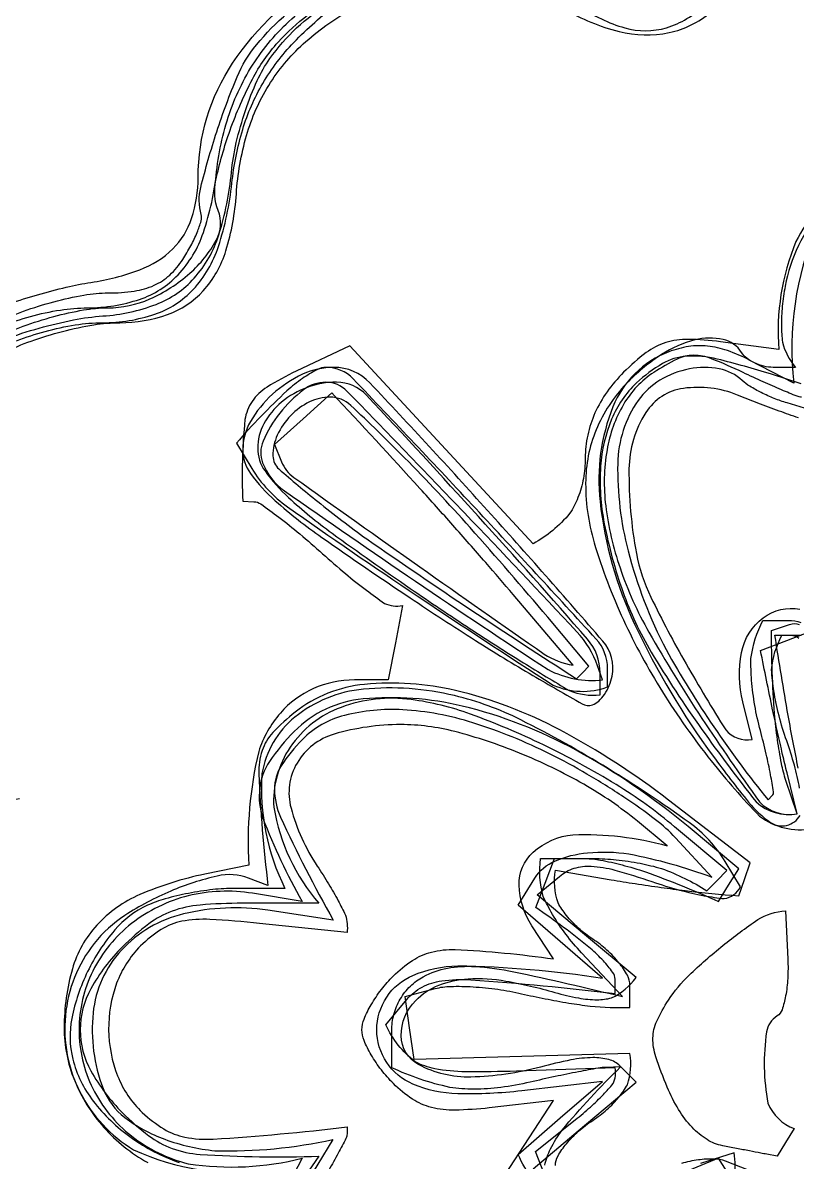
# Model space of a CAD drawing. Extents: x 0 to 564, y 0 to 802.
# Drawn here: x 103.2 to 155.2, y 464.6 to 541.1 of the extents above; entities that cross this region are included whole.
import ezdxf

# ---------------------------------------------------------------- set-up
doc = ezdxf.new("R2010")
doc.units = 0

msp = doc.modelspace()

# ---------------------------------------------------------------- linework, layer by layer
at = {"color": 250}
for points in [[(102.332336, 522.286913, -0.012276), (104.219043, 522.881165, -0.012254), (106.145192, 523.38547, -0.020061), (107.801094, 523.706421, 0.050833), (111.075779, 524.552842, 0.105716), (113.292524, 525.958641, 0.120712), (114.562312, 528.007968, 0.078776), (115, 530.768799, -0.147859), (117.315683, 538.428302, -0.11697), (123.673193, 544.359627, -0.11433)], [(155.321265, 514.598798, -0.003402), (154.033724, 515.063416, -0.003395), (152.60239, 515.602019, -0.003743), (151.224564, 516.143066, 0.130777), (147.597204, 516.586355, 0.219623), (145.062613, 514.958706, 0.139997), (143.938292, 511.18244, 0.049199), (144.435196, 505.493744, 0.067133), (145.404852, 502.562897, 0.016574), (147.779732, 498.075066, 0.009555), (150.431902, 493.640257, 0.258731), (152.216812, 493), (151.584213, 495.520508), (151.584213, 495.520508), (151.584213, 495.520508, -0.109882), (151.494384, 498.844279, -0.185341), (152.952562, 501.178455, -0.212032), (155.42109, 501.751263, -0.137277)], [(135.600739, 463.74173), (137.238358, 466.241028), (138.875977, 468.740356), (134.554871, 468.253296), (134.554871, 468.253296, -0.023104), (132.252522, 468.101025, -0.067046), (130.670551, 468.282238, -0.083405), (129.394253, 468.843598, -0.051197), (128.116882, 469.883118, -0.03192), (127.306772, 470.803832, -0.032071), (126.621835, 471.818783, -0.033827), (126.144123, 472.778405, -0.098887), (126, 473.5, -0.098887), (126.144123, 474.221595, -0.033827), (126.621835, 475.181217, -0.032071), (127.306772, 476.196168, -0.03192), (128.116882, 477.116882, -0.051197), (129.394253, 478.156402, -0.083405), (130.670551, 478.717762, -0.067046), (132.252522, 478.898975, -0.023104), (138.875977, 478.259644), (137.415298, 480.488922), (137.415298, 480.488922, -0.138775), (136.558738, 483.216823, -0.219892), (137.505817, 485.429478, -0.160538), (140.174581, 486.60565, -0.076146), (146.5, 485.863739), (144.5, 487.511627), (144.5, 487.511627, 0.043053), (140.903757, 489.988468, 0.032391), (136.582298, 492.088295, 0.03315), (132.237335, 493.534314, 0.063836), (128.604675, 494, 0.071257), (124.138741, 493.360297, 0.190568), (121.645967, 491.420979, 0.202118), (121.237675, 488.395623, 0.080231), (123, 484.5, -0.01027), (123.761374, 483.297427, -0.013399), (124.405127, 482.165443, -0.011001), (124.892093, 481.202699, -0.109767), (125, 480.03067), (119.128975, 480.644318), (119.128975, 480.644318, 0.012339), (115.787935, 480.910374, 0.060571), (113.902738, 480.785381, 0.094274), (112.520066, 480.240819, 0.055612), (111.128975, 479.128967, 0.108696), (109.525445, 476.62094, 0.091034), (108.987704, 473.502293, 0.091211), (109.592888, 470.401323, 0.109706), (111.25, 467.94339, 0.052913), (112.695663, 466.836739, 0.089166), (114.11565, 466.286377, 0.059853), (116.009291, 466.149167, 0.013336), (125, 466.96933), (125, 466.50885), (125, 466.50885, -0.118285), (124.92752, 466.206761, -0.004982), (124.413599, 465.221817, -0.008346), (123.768562, 464.062047, -0.005815)]]:
    msp.add_lwpolyline(points, format="xyb", dxfattribs=at)
at = {"color": 8}
for points in [[(101.5, 521, -0.03063), (103.261323, 521.76601, -0.021857), (105.312763, 522.412491, -0.022174), (107.330442, 522.857831, -0.043251), (108.970894, 523, 0.035666), (110.71256, 523.124394, 0.070169), (112.043116, 523.51091, 0.080808), (113.091588, 524.203976, 0.063122), (113.971512, 525.25, 0.020838), (114.511507, 526.168223, 0.025766), (114.932715, 527.066597, 0.025579), (115.202211, 527.838855, 0.141346), (115.203857, 528.274597, -0.131411), (115.175325, 530.090072, -0.017304), (116.250284, 533.825356, -0.020322), (117.621113, 537.518079, -0.072639), (118.915215, 539.671509, -0.09256), (123.445245, 543.48744, -0.079172)], [(156.605988, 514.990295), (154.552994, 515.607544), (154.552994, 515.607544, -0.023338), (153.697318, 515.908995, -0.019792), (152.824001, 516.304207, -0.020257), (152.056566, 516.728508, -0.051531), (151.550003, 517.112427, 0.141887), (150.000248, 517.898777, 0.094347), (147.994638, 517.89782, 0.088653), (146.017629, 517.141321, 0.104754), (144.556702, 515.777466, 0.149681), (143.17987, 511.535696, 0.067678), (143.877527, 505.673241, 0.05652), (146.425538, 499.035431, 0.043067), (153.2789, 488.945557), (153.564896, 489.231567), (153.564896, 489.231567, 0.239957), (153.644415, 489.476151, 0.006342), (153.446356, 490.634457, 0.011965), (153.157255, 492.018185, 0.007736), (152.75972, 493.605713), (152.75972, 493.605713, -0.02215), (152.388738, 495.292098, -0.023214), (152.175415, 496.978542, -0.023672), (152.128409, 498.443757, -0.088011), (152.937225, 501), (154.65416, 501), (154.65416, 501, -0.088931), (155.470179, 500.853704, -0.033796)], [(138.940906, 462.176273, -0.153374), (136.5, 465.121185), (139.326355, 467.578308), (142.15271, 470.035431), (136.733383, 469.398499), (136.733383, 469.398499, -0.035614), (132.433455, 469.201428, -0.093624), (129.428299, 469.848564, -0.147232), (127.662324, 471.309566, -0.147879), (127, 473.5, -0.147879), (127.662324, 475.690434, -0.147232), (129.428299, 477.151436, -0.093624), (132.433455, 477.798572, -0.035614), (142.15271, 476.964569), (139.326355, 479.421692), (136.5, 481.878815), (137.623749, 483.689423), (137.623749, 483.689423, -0.154963), (138.964052, 484.83645, -0.076586), (141.158922, 485.391045, -0.061375), (143.936209, 485.313336, -0.042314), (149.5, 483.751587), (147.059647, 486.392853), (147.059647, 486.392853, 0.043815), (145.718449, 487.610966, 0.015078), (143.582651, 489.134495, 0.014852), (141.114296, 490.681207, 0.016664), (138.649933, 492.017059, 0.039145), (133.454775, 494.123243, 0.062067), (128.73925, 494.995651, 0.078105), (124.826905, 494.615238, 0.133935), (122, 493, 0.054798), (120.576166, 491.224474, 0.143719), (120.127717, 489.670467, 0.102027), (120.524989, 487.78711, 0.020194), (124.075645, 480.866119), (119.66954, 481.526855), (119.66954, 481.526855, 0.096067), (114.016947, 481.285367, 0.149007), (109.835794, 478.835114, 0.161856), (107.945407, 474.646529, 0.117899), (108.621178, 469.5448, 0.140398), (110.080159, 467.60708, 0.073337), (112.753531, 466.146492, 0.064716), (116.128035, 465.376383, 0.061067), (124.04966, 466.130005), (122.028564, 462.815002)]]:
    msp.add_lwpolyline(points, format="xyb", dxfattribs=at)
at = {"color": 9}
for points in [[(101.5, 520, -0.030327), (103.258367, 520.765987, -0.021812), (105.300635, 521.412491, -0.022142), (107.30519, 521.857984, -0.04363), (108.929604, 522, 0.10443), (111.747385, 522.595014, 0.076791), (114.443118, 524.320969, 0.08713), (116.211211, 526.533532, 0.220155), (116.345879, 528.541016, -0.145684), (116.189647, 530.564081, -0.032509), (117.14845, 533.933189, -0.034485), (118.643409, 537.361582, -0.064216), (120.373169, 539.844971, -0.091847), (124.664979, 543.114239, -0.077819)], [(155.5, 516.904419), (153.5, 517.532959), (153.5, 517.532959, 0.015021), (149.868195, 518.555515, 0.077279), (147.792124, 518.743202, 0.117055), (146.18627, 518.251478, 0.056058), (144.448929, 516.952026, 0.106523), (142.768232, 514.518232, 0.081703), (142.032381, 511.362385, 0.064978), (142.279397, 507.492223, 0.036434), (143.522125, 502.937286, 0.050141), (145.433166, 498.871485, 0.019696), (148.825209, 493.682472, 0.012278), (152.472705, 488.813173, 0.229751), (155.233154, 488), (154.555984, 490.75), (154.555984, 490.75), (154.555984, 490.75, -0.003336), (154.256726, 492.001176, -0.001979), (153.915804, 493.496628, -0.00198), (153.587523, 494.991134, -0.003409), (152.776382, 498.976959), (154.548096, 499.65683), (156.319794, 500.3367)], [(138.300262, 463.659912), (137.6633, 465.319794), (140.33165, 467.447449), (140.33165, 467.447449, 0.01451), (141.353705, 468.312092, 0.019982), (142.216171, 469.150299, 0.017059), (142.864984, 469.881763, 0.174612), (143, 470.938049), (136.386261, 470.719025), (136.386261, 470.719025, -0.010776), (132.963321, 470.679483, -0.044018), (130.896143, 470.882671, -0.078152), (129.570418, 471.35453, -0.125274), (127.615974, 473.832367), (129.026459, 475.531891), (129.026459, 475.531891, -0.097644), (130.052868, 476.367698, -0.088305), (131.356623, 476.789036, -0.049145), (133.318326, 476.864037, -0.010525), (143, 475.944305), (143, 476.888733), (143, 476.888733, 0.160296), (142.841249, 477.371189, 0.027433), (142.217955, 478.125423, 0.027483), (141.357086, 478.960785, 0.021462), (137.675446, 481.711853), (138.306335, 483.355927), (138.937225, 485), (141.000732, 485), (141.000732, 485, -0.047204), (142.028301, 484.902773, -0.016737), (143.470362, 484.577049, -0.01644), (145.039559, 484.111351, -0.018605), (149.956314, 482.1203), (150.630676, 483.211426), (151.305038, 484.302582), (147.902512, 487.147339), (147.902512, 487.147339, 0.048677), (140.385026, 492.280149, 0.066208), (132.73547, 495.243397, 0.083011), (126.080637, 495.721432, 0.174609), (121.454544, 493.545441, 0.049198), (119.791864, 491.518881, 0.119685), (119.132377, 489.715168, 0.109973), (119.347069, 487.71211, 0.03787), (121.985085, 482.128174), (118.647331, 482.6698), (118.647331, 482.6698, 0.101052), (114.335469, 482.494889, 0.106646), (110.529629, 480.635513, 0.110691), (107.928863, 477.441448, 0.116241), (107, 473.5, 0.116241), (107.928863, 469.558552, 0.110691), (110.529629, 466.364487, 0.106646), (114.335469, 464.505111, 0.101052), (121.985085, 464.871826), (120.492546, 461.985565)]]:
    msp.add_lwpolyline(points, format="xyb", dxfattribs=at)
at = {"color": 7}
for points in [[(102, 519, -0.0326), (103.779554, 519.766175, -0.022114), (105.89015, 520.412491, -0.022333), (107.993138, 520.856941, -0.040928), (109.737923, 521, 0.085517), (112.950873, 521.55357, 0.12407), (115.334429, 523.14299, 0.110035), (116.864884, 525.83708, 0.057733), (117.566223, 529.645996, -0.053208), (118.254933, 533.585624, -0.068936), (119.738995, 536.935486, -0.069807), (122.060125, 539.724583, -0.056384), (125.224007, 542.005737, -0.05577)], [(102.794915, 519.776565, -0.027445), (104.730615, 520.419228, -0.027257), (106.749851, 520.8521, -0.038958), (108.575684, 520.996277, 0.081074), (112.096333, 521.574254, 0.125247), (114.672488, 523.238991, 0.10915), (116.366666, 526.12747, 0.051976), (117.265976, 530.364258, -0.04659), (117.992349, 533.976994, -0.059966), (119.345453, 537.079048, -0.058421), (121.428547, 539.831695, -0.041261), (124.33728, 542.402466, -0.103973)], [(139.599564, 542.07373, 0.071093), (143.26742, 540.561381, 0.114179), (146.634842, 540.488075, 0.12814), (149.425454, 541.872411, 0.103452)], [(140.636887, 542.258545, 0.085332), (143.657154, 540.805097, 0.142454), (146.45706, 540.818352, 0.128809), (149.009054, 542.361812, 0.063647)], [(158.36405, 530.284592, 0.114121), (155.151361, 526.451012, 0.118107), (154, 519.190308), (150.076019, 519.716675), (150.076019, 519.716675, 0.028761), (147.90476, 519.881619, 0.081126), (146.403355, 519.664551, 0.085632), (145.095752, 518.989892, 0.03457), (143.576019, 517.666931, 0.041802), (142.462889, 516.350309, 0.049496), (141.654373, 514.936165, 0.051695), (141.165398, 513.446517, 0.053518), (141, 511.905701, -0.04493), (140.876892, 510.538462, -0.04838), (140.511616, 509.250168, -0.052809), (139.952148, 508.171554, -0.088379), (137.5, 506.146027), (131.338943, 512.800659), (125.177872, 519.455261), (121.588936, 517.743774), (121.588936, 517.743774, 0.027402), (119.630305, 516.674408, 0.104032), (118.626856, 515.717125, 0.114349), (118.14436, 514.487433, 0.036567), (118, 509), (118.75, 508.976807), (118.75, 508.976807, -0.147219), (119.20642, 508.823905, -0.008436), (120.413686, 507.93911, -0.012284), (121.826955, 506.810443, -0.008673), (123.36042, 505.476807, 0.008997), (124.893961, 504.144826, 0.012787), (126.30742, 503.021305, 0.008819), (127.51455, 502.144128, 0.153888), (128.722656, 502), (128.244751, 499.5), (127.766846, 497), (125.494209, 497), (125.494209, 497, 0.104571), (122.739202, 496.417443, 0.110762), (120.520857, 494.774761, 0.100271), (119.065133, 492.189931, 0.072112), (118.396996, 484.560913), (115.448494, 483.954102), (115.448494, 483.954102, 0.051157), (111.088152, 482.580439, 0.105801), (108.191289, 480.520054, 0.116213), (106.55531, 477.597763, 0.069856), (106, 473.642456, 0.096493), (106.684792, 470.127081, 0.085705), (108.652767, 466.958412, 0.084059), (111.609984, 464.585016, 0.08773)], [(156.887295, 528.57865, 0.131932), (154.425171, 523.45282, 0.022744), (154.23493, 522.102527, 0.025607), (154.178217, 520.793098, 0.026079), (154.24472, 519.687233, 0.110788), (155.118027, 518), (153.618027, 518), (153.618027, 518, -0.059646), (152.998415, 518.074179, -0.050747), (152.37711, 518.293755, -0.053123), (151.846464, 518.617102, -0.091202), (151.5, 519, 0.204671), (150.253376, 519.877722, 0.115067), (148.370525, 519.841125, 0.08179), (146.130805, 518.862934, 0.052651), (143.92308, 517.076904, 0.092495), (141.821828, 514.011665, 0.098787), (141.030617, 510.465702, 0.077934), (141.598204, 506.221862, 0.036803), (143.560638, 501.040924, 0.030815), (146.182821, 496.209653, 0.027777), (149.46364, 491.559353, 0.023673), (152.704583, 487.84389, 0.204316), (156.233154, 487)], [(155.309372, 491.06871, -0.002968), (154.967464, 492.793755, -0.00294), (154.629122, 494.613284, -0.004064), (153.736664, 500), (154.795853, 500), (154.795853, 500, -0.161289), (155.352718, 499.815569, -0.023452)], [(139, 464.384979, -0.130516), (139.171338, 465.030184, -0.042987), (139.734375, 465.844318, -0.039402), (140.543323, 466.679012, -0.035579), (141.5, 467.408051, 0.03663), (142.456643, 468.140244, 0.04006), (143.265625, 468.984238, 0.043733), (143.827687, 469.811592, 0.128023), (144, 471.90097), (136.75, 471.7005), (129.5, 471.5), (129.197525, 473.619659), (128.895065, 475.739288), (130.923523, 476.269745), (130.923523, 476.269745, -0.058392), (131.959862, 476.414861, -0.020502), (133.464746, 476.386978, -0.020032), (135.132263, 476.22037, -0.022127), (136.725998, 475.92395, 0.008504), (138.29925, 475.586766, 0.008151), (139.905451, 475.298103, 0.00811), (141.330338, 475.0896, 0.028869), (144, 475), (144, 476.476959), (144, 476.476959, 0.125211), (143.826638, 477.158383, 0.044544), (143.265625, 478.001221, 0.040798), (142.456605, 478.856072, 0.037854), (141.5, 479.591949, -0.038285), (140.543407, 480.32913, -0.041051), (139.734375, 481.187817, -0.044815), (139.173711, 482.036137, -0.124243), (139, 484.218811), (142.75, 483.579468), (142.75, 483.579468, 0.004185), (144.361698, 483.318539, 0.003337), (146.104137, 483.063282, 0.003372), (147.721135, 482.848521, 0.008489), (151.304764, 482.5), (151.686432, 483.602112), (152.068085, 484.704254), (146.599258, 488.923431), (146.599258, 488.923431, 0.04172), (139.296503, 493.642738, 0.064752), (132.287609, 496.288986, 0.081922), (126.183946, 496.705935, 0.143789), (121.523056, 494.839478, 0.037692), (120.019954, 493.461855, 0.108794), (119.301497, 492.254669, 0.08605), (119.068023, 490.693339, 0.01814), (119.688911, 483.182159), (118.385696, 483.68222), (118.385696, 483.68222, 0.149412), (116.284077, 483.829116, 0.04342), (113.160371, 482.815987, 0.043866), (110.087081, 481.184254, 0.082313), (108.01564, 479.292755, 0.144136), (106.083758, 474.45897, 0.142138), (107.063922, 469.320023, 0.13948), (110.668101, 465.435844, 0.137252), (119.754326, 464)], [(99.038545, 488.20166, 0.000652), (103, 489.038116)], [(151.966278, 464.075714), (150.419373, 464.669312), (150.419373, 464.669312, 0.087925), (149.650864, 464.81791, 0.037085), (148.597404, 464.756176, 0.035224), (147.453604, 464.520633, 0.03852)]]:
    msp.add_lwpolyline(points, format="xyb", dxfattribs=at)
at = {"color": 254}
for points in [[(102.032802, 519.897024, -0.019042), (104.316888, 520.633194, -0.019091), (106.631802, 521.188748, -0.032661), (108.600533, 521.450256, 0.074585), (112.177851, 522.233901, 0.119654), (114.738893, 523.996254, 0.107135), (116.386134, 526.897101, 0.051845), (117.235725, 531.10144, -0.033288), (117.562914, 533.099077, -0.024285), (118.179253, 535.263145, -0.024702), (118.96852, 537.265827, -0.048529), (119.821236, 538.748962, -0.10039), (123.781104, 542.452132, -0.086234)], [(156.523131, 527.412341, 0.127814), (155, 516.948608), (152.056198, 518.470947), (152.056198, 518.470947, 0.033833), (150.543683, 519.127637, 0.059298), (149.214659, 519.429741, 0.065386), (147.944785, 519.397314, 0.051847), (146.617004, 519.044495, 0.209676), (142.859526, 515.351928, 0.123076), (141.991169, 508.998199, 0.082948), (144.317482, 500.740901, 0.048312), (149.593002, 491.873322, 0.011961), (151.974746, 488.78632, 0.073041), (153.452892, 487.42601, 0.212845), (154.525433, 487.232331, 0.196586), (155.434189, 487.893524)], [(155.396774, 489.736019, 0.022951), (155.048225, 491.266483, 0.017344), (154.531357, 492.911133, -0.021457), (154.016189, 494.598737, -0.024155), (153.670813, 496.259224, -0.024389), (153.516229, 497.684927, -0.106811), (154.213974, 500), (155.491974, 500)], [(137.5, 464.165436), (140.955566, 467.077148), (144.411133, 469.988861), (143.332764, 471.06723), (143.332764, 471.06723, 0.131994), (142.588618, 471.496197, 0.068457), (141.516445, 471.629566, 0.045648), (140.035976, 471.474776, 0.01691), (137.99292, 470.998077, -0.059862), (133.319644, 470.323051, -0.129268), (129.810494, 471.156693, -0.274788), (128.639406, 473.092278, -0.200933), (129.613922, 475.471069, -0.102216), (131.165479, 476.491314, -0.080277), (133.135448, 476.927158, -0.058762), (135.671316, 476.775174, -0.025518), (138.966278, 476.009674, 0.023141), (140.537831, 475.636695, 0.047032), (141.800974, 475.519199, 0.063386), (142.765294, 475.643161, 0.133522), (144.411133, 477.011139), (141.087906, 479.785461), (137.764694, 482.559814), (139.267487, 483.807037), (139.267487, 483.807037, -0.097299), (140.25847, 484.346796, -0.090575), (141.406116, 484.489952, -0.054145), (142.984428, 484.227559, -0.013594), (145.479965, 483.455292, 0.014765), (147.329417, 482.88769, 0.021641), (148.988239, 482.508072, 0.01804), (150.337347, 482.310212, 0.22754), (151.42926, 483.095917), (150.398621, 484.797974), (150.398621, 484.797974, 0.100479), (147.984307, 487.416905, 0.018888), (142.534945, 491.049572, 0.020947), (136.66306, 494.321068, 0.057808), (132.223251, 495.946442, 0.082499), (126.107834, 496.380282, 0.14816), (121.490355, 494.493134, 0.182331), (119.285551, 490.712267, 0.132813), (120.826271, 483), (117.46019, 483), (117.46019, 483, 0.028162), (115.98877, 482.917058, 0.019784), (114.348852, 482.665546, 0.020031), (112.793418, 482.298393, 0.038934), (111.595245, 481.86145, 0.109943), (109.398348, 480.203347, 0.063374), (107.577667, 477.416367, 0.063465), (106.515775, 474.268388, 0.111581), (106.58046, 471.535461, 0.103433), (107.950603, 468.713734, 0.07302), (110.496428, 466.260658, 0.070784), (113.731645, 464.577465, 0.084803)], [(150.290734, 461.992734, 0.199386), (151, 465.233276), (148.75, 464.523132)]]:
    msp.add_lwpolyline(points, format="xyb", dxfattribs=at)
at = {"color": 253}
for points in [[(101.794915, 520.776565, -0.027445), (103.730615, 521.419228, -0.027257), (105.749851, 521.8521, -0.038958), (107.575684, 521.996277, 0.080997), (111.067234, 522.568885, 0.122858), (113.647141, 524.217735, 0.108956), (115.349761, 527.054483, 0.054684), (116.242805, 531.158691, -0.06017), (117.194994, 535.315392, -0.067771), (119.089168, 538.947388, -0.068553), (121.863735, 541.90815, -0.063752)], [(155.53392, 516, -0.095675), (155.222327, 516.060174, -0.00411), (154.184887, 516.486328, -0.006902), (152.959956, 517.02132, -0.00485), (151.595932, 517.65564, 0.016897), (149.479329, 518.578538, 0.0943), (148.269043, 518.810471, 0.115119), (147.173816, 518.556416, 0.030732), (145.608749, 517.663208, 0.116904), (143.572921, 515.512647, 0.088745), (142.461258, 512.450333, 0.074273), (142.375081, 508.691444, 0.050805), (143.337143, 504.523926, 0.04729), (145.280666, 500.205594, 0.016686), (148.836897, 494.415459, 0.009113), (152.69393, 488.806356, 0.242119), (155.233261, 488), (154.479218, 490.25), (154.479218, 490.25), (154.479218, 490.25, -0.033129), (154.181299, 491.382918, -0.012775), (153.913593, 492.987038, -0.012582), (153.710941, 494.74685, -0.015173), (153.5, 500.316071), (154.727478, 500.733856), (154.727478, 500.733856, -0.179624), (155.367053, 500.716344, -0.042278)], [(138.280093, 464.394294, -0.058035), (138.672483, 465.496239, -0.046827), (139.444541, 466.750949, -0.029705), (143.374176, 471), (142.437088, 470.975555), (142.437088, 470.975555, 0.037206), (141.858334, 470.917204, 0.004059), (140.5413, 470.673489, 0.004954), (138.976382, 470.354627, 0.003981), (137.29924, 469.981567, -0.0245), (135.338406, 469.629152, -0.032209), (133.524446, 469.512093, -0.036047), (131.909366, 469.628603, -0.054865), (128, 470.9505), (128, 473.440063), (128, 473.440063, -0.066611), (128.146847, 474.537453, -0.065982), (128.577156, 475.561443, -0.066728), (129.253824, 476.428206, -0.070945), (130.122162, 477.065369, -0.076746), (131.741524, 477.634947, -0.061837), (133.585161, 477.748486, -0.035386), (136.19399, 477.400103, -0.007675), (143.5, 475.728821), (140.75, 478.669128), (140.75, 478.669128, -0.0261), (139.697472, 479.919314, -0.028045), (138.807814, 481.243717, -0.029121), (138.180072, 482.457759, -0.10513), (138, 485), (141.565735, 485), (141.565735, 485, -0.026191), (143.079053, 484.920676, -0.021611), (144.677391, 484.682453, -0.022145), (146.127433, 484.334584, -0.052967), (149.171295, 482.837952), (149.835648, 483.516541), (150.5, 484.195099), (147, 487.139038), (147, 487.139038, 0.037378), (143.068688, 489.973022, 0.024987), (138.198444, 492.633102, 0.025215), (133.293325, 494.704239, 0.054186), (129.3125, 495.681976, 0.122139), (124.597629, 495.158893, 0.156829), (121.182363, 492.48254, 0.165759), (120.079946, 488.443566, 0.138102), (123.113411, 482), (117.979782, 482), (117.979782, 482, 0.021283), (115.128836, 481.878592, 0.065826), (113.250515, 481.465302, 0.07532), (111.685428, 480.613541, 0.034173), (109.92308, 479.076935, 0.069345), (107.795677, 476.26057, 0.127805), (107.078331, 473.5, 0.127805), (107.795677, 470.73943, 0.069345), (109.92308, 467.923065, 0.034173), (111.685428, 466.386459, 0.07532), (113.250515, 465.534698, 0.065826), (115.128836, 465.121408, 0.021283), (123.113411, 465), (121.556702, 462.777496)]]:
    msp.add_lwpolyline(points, format="xyb", dxfattribs=at)
at = {"color": 254}
msp.add_lwpolyline([(142.5, 497.765289), (142.5, 497.765289, 0.186805), (141.736233, 499.738246, 0.003116), (133.642796, 508.514656, 0.002926), (125.40996, 517.228547, 0.204773), (123.60527, 518, 0.124355), (122.967758, 517.838954, 0.028589), (122.015453, 517.252411, 0.027829), (120.965328, 516.429215, 0.024029), (117.566925, 512.910156), (118.603012, 511.205048), (118.603012, 511.205048, 0.102914), (121.010026, 508.627168, 0.006313), (129.719634, 502.64389, 0.004157), (138.844441, 496.652668, 0.19308), (142.5, 496.527405), (142.5, 497.765289)], format="xyb", close=True, dxfattribs=at)
at = {"color": 7}
for points in [[(142.807632, 497.251373), (142.807632, 497.251373, 0.229761), (142.181761, 499.603573, 0.005429), (134.438719, 508.385826, 0.005775), (126.536644, 516.953557, 0.20642), (124.109901, 518, 0.109228), (122.018371, 517.537574, 0.075558), (119.992092, 516.19252, 0.077681), (118.508759, 514.354071, 0.131716), (118, 512.456299, 0.158998), (118.519672, 510.863404, 0.054051), (120.17982, 509.04052, 0.028262), (123.309992, 506.572924, 0.005499), (129.245544, 502.511536, 0.005778), (133.628297, 499.655572, 0.008953), (137.482763, 497.302628, 0.003954), (140.788821, 495.399805, 0.212014), (141.495544, 495.33139, 0.108832), (141.902745, 495.574431, 0.054152), (142.295303, 496.033295, 0.050057), (142.61543, 496.620049, 0.051992)], [(150.233459, 465.707916), (150.233459, 465.707916, -0.093564), (149.18211, 466.123485, -0.062368), (148.178452, 466.947769, -0.05337), (147.270446, 468.137244, -0.037412), (146.50563, 469.640747, -0.019097), (145.74346, 471.680559, -0.083714), (145.548912, 472.947594, -0.103875), (145.801434, 474.067943, -0.037853), (146.59166, 475.499542, -0.056637), (147.976068, 477.166058, -0.021709), (150.242474, 479.158016, -0.018779), (152.586312, 480.903378, -0.11775), (154.439056, 481.5), (154.603165, 478.237091), (154.603165, 478.237091, -0.025885), (154.601222, 476.947807, -0.033372), (154.459494, 475.772255, -0.035328), (154.215363, 474.844578, -0.174033), (153.883636, 474.42807, 0.220842), (153.179228, 473.358828, 0.041761), (153.025017, 470.965763, 0.041917), (153.272102, 468.573179, 0.210669), (155.032623, 466.861816), (154.457291, 465.930908), (153.881973, 465), (153.190979, 465.136169), (153.190979, 465.136169, 0.000786), (152.791604, 465.214251, 0.000137), (152.03718, 465.360302, 0.000144), (151.15188, 465.531174, 0.000129)]]:
    msp.add_lwpolyline(points, format="xyb", close=True, dxfattribs=at)
at = {"color": 9}
msp.add_lwpolyline([(142, 497.468384), (142, 497.468384, 0.181269), (141.146732, 499.744641, 0.00474), (133.825175, 507.979317, 0.00435), (126.308116, 516.130534, 0.207178), (124.299828, 517, 0.087107), (122.331356, 516.654441, 0.08754), (120.602061, 515.659286, 0.09454), (119.41765, 514.210864, 0.124877), (119, 512.564697, 0.15705), (119.491028, 511.039966, 0.05118), (121.079209, 509.248711, 0.028696), (123.996511, 506.861629, 0.006414), (129.25, 503.146179, 0.00502), (133.268212, 500.440061, 0.007388), (136.856249, 498.150974, 0.003876), (139.921873, 496.290986, 0.125806), (142, 496), (142, 497.468384)], format="xyb", close=True, dxfattribs=at)
at = {"color": 253}
msp.add_lwpolyline([(141.833328, 497.938721), (141.833328, 497.938721, 0.10272), (140.437634, 500.236115, 0.003255), (132.893511, 508.218868, 0.001949), (124.996086, 516.403124, 0.202537), (123.583031, 517, 0.164358), (122.075109, 516.490561, 0.063389), (120.481785, 514.919964, 0.064137), (119.360355, 513.040087, 0.196517), (119.328804, 511.585541, 0.149245), (120.791761, 509.71106, 0.003908), (129.607829, 503.628223, 0.003968), (138.508356, 497.69187, 0.146095), (142.166672, 497), (141.833328, 497.938721)], format="xyb", close=True, dxfattribs=at)
at = {"color": 8}
msp.add_lwpolyline([(138.480316, 501.207764), (138.480316, 501.207764, 0.006979), (133.26271, 507.239337, 0.013157), (128.859749, 511.93314, 0.00944), (125.251152, 515.447477, 0.19058), (123.854218, 516, 0.115407), (122.477967, 515.678055, 0.085397), (121.21051, 514.753983, 0.084884), (120.318553, 513.453223, 0.111719), (120.020638, 512.049988, 0.212885), (120.425428, 511.173899, 0.009582), (123.027994, 508.984886, 0.014653), (126.32398, 506.474907, 0.00982), (140.417648, 497.08432), (140.833252, 497.499908), (141.248871, 497.915527), (138.480316, 501.207764)], format="xyb", close=True, dxfattribs=at)
at = {"color": 250}
msp.add_lwpolyline([(136.153625, 502.75), (136.153625, 502.75, 0.003364), (134.314375, 504.88712, 0.002034), (132.10861, 507.39484, 0.002037), (129.897683, 509.867538, 0.003577), (123.971375, 516.284058), (122.053131, 514.548096), (120.13488, 512.812073), (120.60199, 511.656036), (120.60199, 511.656036, 0.142698), (121.427912, 510.608125, 0.001222), (129.880871, 504.60672, 0.001578), (138.239877, 498.742146, 0.105121), (140.186234, 498), (136.153625, 502.75)], format="xyb", close=True, dxfattribs=at)
at = {"color": 9}
msp.add_lwpolyline([(150.48735, 464.020477), (149.956314, 464.8797), (146.510284, 463.43985)], dxfattribs=at)

doc.saveas('drawing.dxf')
